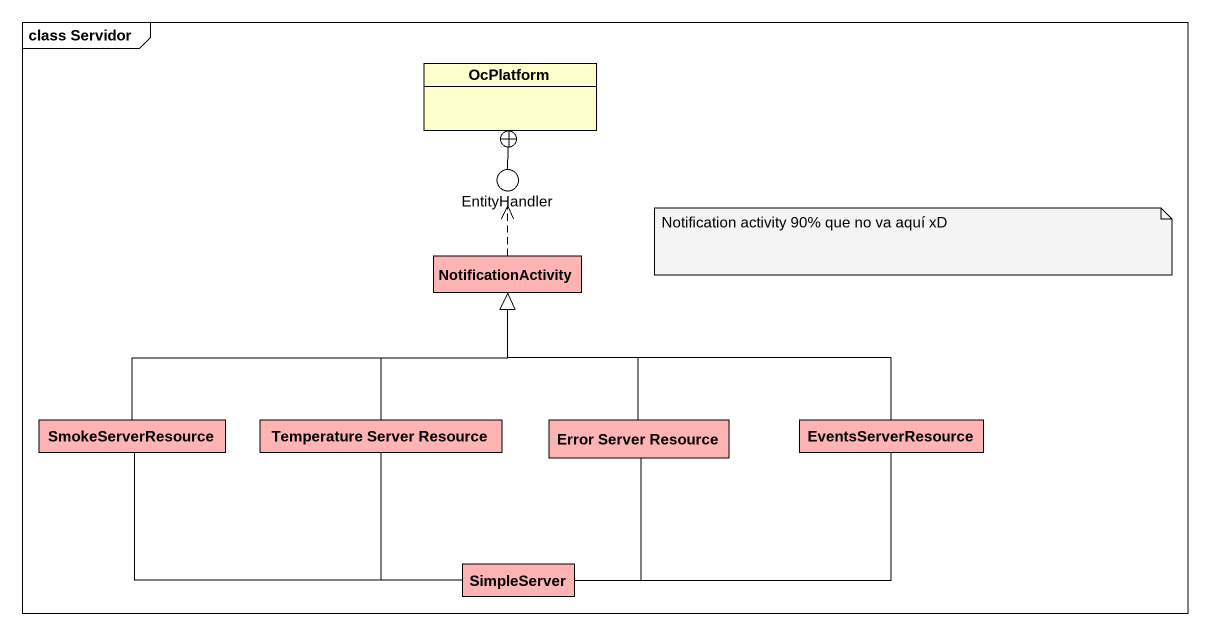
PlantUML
@startuml
mainframe class Servidor
allowmixing
hide circle
hide empty members
class OcPlatform
() EntityHandler
class NotificationActivity #FFB4B4
class SmokeServerResource #FFB4B4
class "Temperature Server Resource" as Temperature_Server_Resource #FFB4B4
class "Error Server Resource" as Error_Server_Resource #FFB4B4
class EventsServerResource #FFB4B4
class SimpleServer #FFB4B4
EntityHandler -up-+ OcPlatform
NotificationActivity .up.> EntityHandler
SmokeServerResource -right-|> NotificationActivity
Temperature_Server_Resource -up-|> NotificationActivity
Error_Server_Resource -up-|> NotificationActivity
EventsServerResource -left-|> NotificationActivity
SimpleServer -left- SmokeServerResource
SimpleServer -up- Temperature_Server_Resource
SimpleServer -up- Error_Server_Resource
SimpleServer -right- EventsServerResource
note as N1
  Notification activity 90% que no va aquí xD
end note
@enduml
